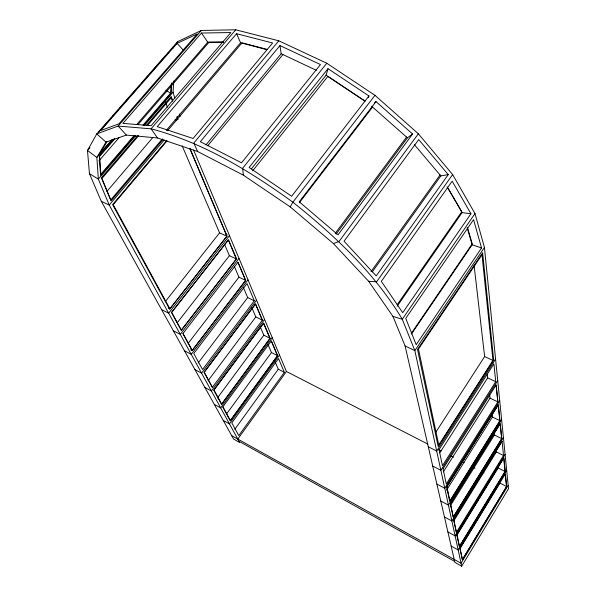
<?xml version="1.0" encoding="UTF-8"?>
<svg xmlns="http://www.w3.org/2000/svg" width="596" height="596" viewBox="0 0 596 596"><rect width="100%" height="100%" fill="white"/><g stroke="black" fill="none" stroke-linecap="round" stroke-linejoin="round"><path stroke-width="0.89" d="M171.268 84.714L170.821 92.842L143.04 125.153M143.673 125.324L170.985 93.55L171.573 82.918M174.807 98.251L173.064 92.134L173.719 80.989M251.423 168.862L326.124 75.156L328.024 68.689L368.954 95.949L368.38 97.498M290.222 206.901L292.874 202.193L374.988 95.323L326.787 63.243L278.779 40.796L235.74 29.8L201.329 30.448L177.69 41.601L96.783 133.884L87.485 150.483L89.46 173.682L101.283 201.269L233.632 439.11L239.674 442.478L109.239 205.061L98.347 179.113L96.843 157.441L105.976 142.109L126.352 135.083L157.515 137.981L197.626 151.511L243.347 175.149L290.222 206.901L333.41 243.555L368.641 281.29L392.965 316.409L405.094 345.978L454.904 562.415L461.706 566.2L508.515 488.698L484.436 247.437L474.997 213.577L452.64 174.576L418.37 133.795L374.988 95.323M107.235 141.297L99.778 153.843L111.936 139.837M506.652 486.53L462.34 559.756L459.941 548.491L505.348 473.88L506.652 486.53L499.858 483.036L459.829 548.819M508.179 485.338L461.058 563.235L231.732 435.698M505.08 471.481L459.494 546.308L456.961 534.418L503.709 458.138L505.08 471.481L498.107 467.935L456.827 535.312M506.675 470.289L458.175 549.952L451.15 546.078M503.568 455.471L456.372 532.392L453.645 519.615L502.093 441.152L503.516 455.508L496.401 451.872L496.192 450.077M505.088 454.383L455.113 535.886L447.894 531.937M454.01 520.561L496.401 451.872M172.833 48.306L173.801 46.734M175.745 44.745L177.69 41.601M501.787 438.656L453.206 517.239L450.33 503.739L500.23 423.555L501.787 438.656L494.412 434.998L494.106 432.323M503.411 437.553L451.872 520.971L444.445 516.956M502.055 441.271L453.705 519.57L456.417 532.28M450.189 506.116L494.412 434.998M500.007 420.746L449.749 501.392L446.672 486.939L498.353 404.602L500.007 420.746L492.423 417.036L492.005 413.438M501.623 419.703L448.43 505.125L440.779 501.035M499.731 400.75L444.765 488.266L436.883 484.101M446.531 490.225L492.423 417.036M443.029 468.843L496.155 384.979L497.891 401.86L446.262 484.004L443.089 468.806M443.364 471.89L490.024 398.128L489.614 394.582M495.738 381.693L442.455 465.685L439.036 449.608L493.898 363.828L495.738 381.693L487.67 377.879L487.26 374.295M497.72 380.576L440.854 470.289L432.733 466.05M495.574 359.068L436.682 451.075L428.293 446.754M439.796 452.856L487.67 377.879M492.967 360.424L438.76 445.011L418.467 349.047L481.985 254.715L492.967 360.424L484.637 356.55L474.096 265.384M435.877 432.13L484.637 356.55M481.546 247.966L416.194 344.719L405.757 318.368L473.567 219.648L481.546 247.966L472.151 244.792L467.16 227.665M484.436 247.437L414.846 350.619L461.706 566.2M411.247 333.455L472.233 243.846L467.666 228.164M411.463 333.998L472.151 244.792M474.997 213.577L402.285 319.262L414.846 350.619L405.094 345.978M470.944 213.755L402.71 312.699L381.321 281.357L452.17 181.191L470.944 213.755L462.109 212.616L447.082 186.839M397.182 304.712L461.773 211.662L448.199 188.366M397.167 306.225L462.109 212.616M448.244 174.621L376.218 275.926L344.056 241.224L418.72 139.583L448.244 174.621L440.817 175.887L372.351 271.813M452.64 174.576L376.59 281.826L368.641 281.29M370.98 271.679L440.057 174.971M284.337 372.314L238.75 435.609L231.814 422.862L278.526 358.561L284.337 372.314L278.28 369.2L275.143 361.906M237.804 439.073L286.43 371.502L193.596 150.05M234.846 429.239L278.28 369.2M277.632 355.685L230.287 420.754L222.792 407.001L271.366 340.86L277.632 355.685L271.441 352.541L267.902 344.294M279.517 355.007L229.453 423.868L223.247 420.448M226.256 414.362L271.441 352.541M270.167 338.364L221.556 404.438L213.74 390.097L263.641 322.92L270.167 338.364L263.842 335.183L259.99 326.228M272.245 337.664L220.654 407.858L214.314 404.401M418.37 133.795L339.064 241.462L333.41 243.555M335.235 233.334L406.584 137.013M336.144 234.116L407.403 137.832L412.581 134.003L376.001 101.596L374.608 102.795M217.421 397.994L263.842 335.183M412.581 134.003L338.044 234.854L299.244 201.82L376.001 101.596M264.594 319.411L211.379 390.983L204.897 387.475M208.101 380.702L255.796 316.916L251.795 307.618M254.313 300.779L202.513 369.55L193.767 353.502L247.035 283.562L254.298 300.786L247.698 297.546L243.459 287.697M256.526 300.168L201.59 373.163L194.959 369.617M198.103 363.068L247.698 297.546M248.01 279.852L191.242 354.322L184.455 350.731M192.165 350.597L245.723 280.418L238.02 262.195L182.898 333.596L192.165 350.597L190.66 349.807M188.187 343.341L238.944 277.162L234.31 266.375M299.289 202.789L372.619 106.997M239.003 258.373L180.275 334.363L173.324 330.735M368.954 95.949L291.638 196.248L249.113 167.483L328.024 68.689M236.344 258.955L181.333 330.057L171.708 312.386L228.35 240.054L236.344 258.955L229.4 255.669L224.454 244.151M177.206 322.794L229.4 255.669M168.288 307.983L169.912 308.817L226.89 236.24L189.781 148.471M229.467 235.629L168.646 313.198L161.523 309.533M165.457 301.42L219.581 232.842L182.175 145.886M252.734 170.776L327.852 76.407L364.767 101.015M326.787 63.243L242.684 168.214L243.347 175.149M207.684 145.826L282.891 54.571M205.918 144.94L281.178 53.737L279.971 45.579L320.462 64.562L241.522 162.812L200.33 141.677L279.971 45.579M278.779 40.796L193.797 143.055L197.626 151.511M166.85 140.336L112.607 204.629L169.599 309.205L226.994 236.09L190.094 148.769M166.932 141.021L113.233 204.681L169.912 308.817M167.543 130.762L242.036 42.808L267.179 49.408M162.425 138.868L110.789 199.883L101.923 178.502L138.779 135.538M162.917 139.568L111.035 200.912L101.432 177.764L137.549 135.687M164.287 139.926L109.239 205.061L101.283 201.269M166.336 130.368L240.59 42.763L236.545 33.696L157.255 126.643L193.097 138.481L272.633 43.001L236.545 33.696M106.952 191.398L152.74 137.587M235.74 29.8L151.079 128.833L118.105 126.069L96.783 133.884L105.976 142.109M146.571 125.167L171.246 96.418L172.527 100.851M147.242 125.674L171.41 97.498L172.43 101.029M133.981 135.687L100.761 174.323L99.606 156.383L114.797 138.861M134.569 135.918L100.59 175.455L99.316 155.884L114.499 138.376M135.709 135.627L98.347 179.113L89.46 173.682M144.143 125.801L173.064 92.134M136.655 124.601L207.766 42.189L223.388 42.078M137.967 124.616L208.965 42.271L223.53 42.167M112.011 139.971L96.843 157.441L87.485 150.483L89.929 147.696M98.936 160.883L119.044 137.654M201.329 30.448L118.105 126.069L126.352 135.083M201.455 33.033L122.895 123.409L151.138 125.681L230.868 32.549L201.455 33.033L207.766 42.189M98.638 132.267L111.445 117.643M112.666 116.257L113.888 114.864M116.324 112.078L118.157 109.992M119.99 107.898L122.426 105.12M123.648 103.726L139.509 85.63M141.952 82.844L143.785 80.758M145.61 78.665L148.054 75.886M149.276 74.493L164.526 57.089M167.58 53.61L168.795 52.217M171.238 49.431L173.674 46.644M177.109 43.374L100.709 130.561L118.991 123.797L197.246 33.927L177.109 43.374L183.739 50.593M240.59 42.763L266.941 49.684M392.965 316.409L402.285 319.262C374.482 272.931 334.81 235.621 292.874 202.193C249.582 170.873 203.191 142.563 151.079 128.833L157.515 137.981M225.526 233.796L227.106 234.526M219.581 232.842L226.89 236.24M281.178 53.737L316.29 70.291M238.944 277.162L245.723 280.418M490.024 398.128L497.846 401.89L496.11 385.098M255.796 316.916L262.27 320.126L255.483 304.079L204.242 372.239L212.37 387.169M175.135 119.565L176.781 120.399M286.43 371.502L427.816 444.087M438.567 449.6L441.047 450.874M450.963 455.97L453.444 457.244M462.541 461.915L464.195 462.757M472.464 467.003L474.945 468.277M482.387 472.099L484.041 472.948M239.056 441.345L454.681 561.425M326.124 75.156L365.117 101.149M165.919 90.13L170.985 93.55M371.613 106.2L407.403 137.832M414.369 144.634L440.817 175.887M183.046 333.551L192.217 350.396L245.597 280.448L237.968 262.404M222.941 406.941L230.347 420.538L277.498 355.738L271.307 341.083M165.718 101.946L167.305 107.28M177.139 116.809L177.906 119.468M177.012 116.891L177.779 119.535M179.292 113.985L180.044 116.6M460.067 548.394L462.429 559.502L506.54 486.612L505.252 474.133M505.274 471.339L459.337 546.748L456.737 534.59L503.873 457.683L505.274 471.339M501.676 438.731L453.295 516.978L450.457 503.642L500.141 423.816L501.676 438.731M499.82 420.865L449.905 500.96L446.888 486.783L498.189 405.049L499.82 420.865M493.667 360.058L438.209 446.62L417.505 349.465L482.633 252.786L493.667 360.058M269.936 338.439L221.66 404.066L214.001 390L263.536 323.308L269.936 338.439M262.411 320.082L212.31 387.407L204.07 372.291L255.55 303.826L262.411 320.082M236.567 258.902L181.244 330.415L171.454 312.453L228.447 239.689L236.567 258.902"/></g></svg>
